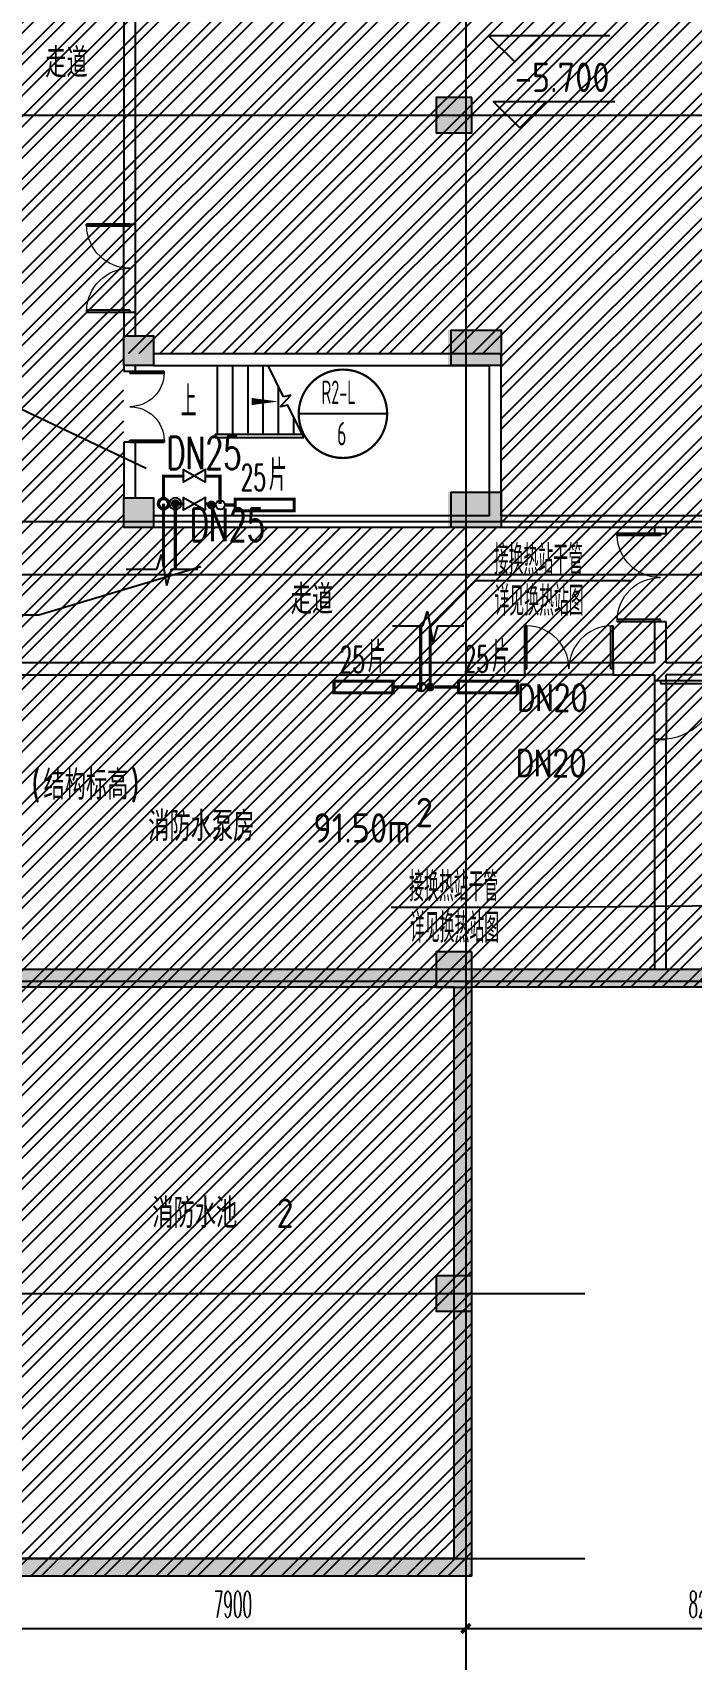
# Model space of a CAD drawing. Extents: x -888467 to -675969, y -675351 to -419232.
# Drawn here: x -852239 to -841063, y -650909 to -623297 of the extents above; entities that cross this region are included whole.
import ezdxf
from ezdxf.enums import TextEntityAlignment as Align

# ---------------------------------------------------------------- set-up
doc = ezdxf.new("R2010")
doc.units = 0
doc.header["$LTSCALE"] = 1000
doc.linetypes.add('CENTER2', pattern=[1.125, 0.75, -0.125, 0.125, -0.125])
doc.linetypes.add('DASH', pattern=[0.35, 0.25, -0.1])
doc.layers.get('0').update_dxf_attribs({"linetype": 'CONTINUOUS'})
doc.layers.get('Defpoints').update_dxf_attribs({"linetype": 'CONTINUOUS'})
for name, color, linetype in [('0-供暖管道管径标注', 4, 'CONTINUOUS'), ('1-标注', 2, 'CONTINUOUS'), ('2-房间名称', 7, 'CONTINUOUS'), ('3-建筑', 7, 'CONTINUOUS'), ('3-淡显', 8, 'CONTINUOUS'), ('DIM_IDEN', 3, 'CONTINUOUS'), ('DOTE', 252, 'CONTINUOUS'), ('PIPE-暖供水', 3, 'CONTINUOUS'), ('PIPE-暖回支管', 4, 'DASH'), ('PIPE-暖回水', 1, 'DASH'), ('TEXT-散热器', 7, 'CONTINUOUS'), ('TEXT-空冷凝水', 4, 'CONTINUOUS'), ('TH-散热器', 4, 'CONTINUOUS'), ('VALVE-暖供水', 7, 'CONTINUOUS'), ('VPIPE-暖供水', 3, 'CONTINUOUS'), ('VPIPE-暖回水', 2, 'DASH'), ('建筑层', 253, 'CONTINUOUS'), ('标注-', 4, 'CONTINUOUS'), ('结构柱子', 253, 'CONTINUOUS')]:
    doc.layers.add(name, color=color, linetype=linetype)
doc.styles.add('_TCH_DIM_T3', font='simplex.shx', dxfattribs={"width": 0.423529, "bigfont": 'gbcbig.shx'})
doc.styles.add('_THVAC_DIM', font='simplex.shx', dxfattribs={"width": 0.8, "height": 3.5, "bigfont": 'gbcbig.shx'})
doc.styles.add('_THVAC_PIPEDN', font='simplex.shx', dxfattribs={"width": 0.7, "height": 4.5, "bigfont": 'gbcbig.shx'})
doc.styles.add('A_DIM', font='simplex.shx', dxfattribs={"width": 0.7, "bigfont": 'gbcbig.shx'})
doc.styles.get("Standard").update_dxf_attribs({"font": 'GBENOR', "bigfont": 'GBCBIG'})
doc.styles.add('设备标注', font='simplex.shx', dxfattribs={"width": 0.705882, "bigfont": 'gbcbig.shx'})
doc.dimstyles.new('_TCH_ARCH&&150', dxfattribs={"dimtxt": 446.25, "dimasz": 150, "dimexe": 375, "dimexo": 450, "dimgap": 189.375, "dimtad": 1, "dimdec": 0, "dimzin": 0, "dimdsep": 46, "dimtxsty": '_TCH_DIM_T3', "dimblk": 'ARCHTICK', "dimcen": 0.09, "dimclrt": 7, "dimazin": 2, "dimtfac": 1, "dimtdec": 0, "dimtix": 1, "dimtmove": 2, "dimatfit": 3, "dimfxl": 1, "dimtolj": 1, "dimtzin": 0, "dimarcsym": 0})

# ---------------------------------------------------------------- blocks, each defined once
blk = doc.blocks.new('$DorLib2D$00000001')
for p, q in [((0.45, 0.975), (0.5, 0.975)), ((0.45, 0), (0.45, 0.975)), ((0.5, 0), (0.5, 0.975)), ((0.5, 0), (0.45, 0))]:
    blk.add_line(p, q)
at = {"lineweight": 13}
blk.add_arc((0.475, 0), 0.975, 91.4693, 180, dxfattribs=at)
blk = doc.blocks.new('$DorLib2D$00000002')
for p, q in [((-0.5, 0), (-0.5, 0.4875)), ((-0.475, 0.4875), (-0.5, 0.4875)), ((-0.475, 0), (-0.475, 0.4875)), ((0.475, 0), (0.475, 0.4875)), ((0.475, 0.4875), (0.5, 0.4875)), ((0.5, 0), (0.5, 0.4875)), ((-0.5, 0), (-0.475, 0)), ((0.5, 0), (0.475, 0))]:
    blk.add_line(p, q)
at = {"lineweight": 13}
for centre, start, end in [((-0.4875, 0), 0, 88.53072), ((0.4875, 0), 91.46928, 180)]:
    blk.add_arc(centre, 0.4875, start, end, dxfattribs=at)
blk = doc.blocks.new('_ArchTick')
at = {"color": 0, "linetype": 'ByBlock', "const_width": 0.4}
blk.add_lwpolyline([(-0.5, -0.5), (0.5, 0.5)], dxfattribs=at)
blk = doc.blocks.new('*D143')
at = {"layer": '3-建筑', "color": 0, "lineweight": -2, "transparency": 16777216}
for p, q in [((-852790, -647085), (-852790, -650760)), ((-844890, -647085), (-844890, -650760)), ((-852790, -650385), (-844890, -650385))]:
    blk.add_line(p, q, dxfattribs=at)
at = {"layer": 'Defpoints', "color": 0, "transparency": 16777216}
for p in [(-852790, -646635), (-844890, -646635), (-844890, -650385)]:
    blk.add_point(p, dxfattribs=at)
at = {"layer": '3-建筑', "color": 0, "lineweight": -2, "transparency": 16777216, "xscale": 150, "yscale": 150, "zscale": 150, "rotation": 180}
blk.add_blockref('_ArchTick', (-852790, -650385), dxfattribs=at)
at = {"layer": '3-建筑', "color": 0, "lineweight": -2, "transparency": 16777216, "xscale": 150, "yscale": 150, "zscale": 150}
blk.add_blockref('_ArchTick', (-844890, -650385), dxfattribs=at)
at = {"layer": '3-建筑', "color": 7, "transparency": 16777216, "insert": (-848840, -649972), "char_height": 446.2, "attachment_point": 5, "style": '_TCH_DIM_T3'}
blk.add_mtext('\\A1;7900', dxfattribs=at)
blk = doc.blocks.new('*D144')
at = {"layer": '3-建筑', "color": 0, "lineweight": -2, "transparency": 16777216}
for p, q in [((-844890, -647085), (-844890, -650760)), ((-836690, -647085), (-836690, -650760)), ((-844890, -650385), (-836690, -650385))]:
    blk.add_line(p, q, dxfattribs=at)
at = {"layer": 'Defpoints', "color": 0, "transparency": 16777216}
for p in [(-844890, -646635), (-836690, -646635), (-836690, -650385)]:
    blk.add_point(p, dxfattribs=at)
at = {"layer": '3-建筑', "color": 0, "lineweight": -2, "transparency": 16777216, "xscale": 150, "yscale": 150, "zscale": 150, "rotation": 180}
blk.add_blockref('_ArchTick', (-844890, -650385), dxfattribs=at)
at = {"layer": '3-建筑', "color": 0, "lineweight": -2, "transparency": 16777216, "xscale": 150, "yscale": 150, "zscale": 150}
blk.add_blockref('_ArchTick', (-836690, -650385), dxfattribs=at)
at = {"layer": '3-建筑', "color": 7, "transparency": 16777216, "insert": (-840790, -649972), "char_height": 446.2, "attachment_point": 5, "style": '_TCH_DIM_T3'}
blk.add_mtext('\\A1;8200', dxfattribs=at)
blk = doc.blocks.new('*D162')
at = {"layer": '3-建筑', "color": 0, "lineweight": -2, "transparency": 16777216}
for p, q in [((-868090, -647085), (-868090, -651960)), ((-729090, -647085), (-729090, -651960)), ((-868090, -651585), (-729090, -651585))]:
    blk.add_line(p, q, dxfattribs=at)
at = {"layer": 'Defpoints', "color": 0, "transparency": 16777216}
for p in [(-868090, -646635), (-729090, -646635), (-729090, -651585)]:
    blk.add_point(p, dxfattribs=at)
at = {"layer": '3-建筑', "color": 0, "lineweight": -2, "transparency": 16777216, "xscale": 150, "yscale": 150, "zscale": 150, "rotation": 180}
blk.add_blockref('_ArchTick', (-868090, -651585), dxfattribs=at)
at = {"layer": '3-建筑', "color": 0, "lineweight": -2, "transparency": 16777216, "xscale": 150, "yscale": 150, "zscale": 150}
blk.add_blockref('_ArchTick', (-729090, -651585), dxfattribs=at)
at = {"layer": '3-建筑', "color": 7, "transparency": 16777216, "insert": (-798590, -651172), "char_height": 446.2, "attachment_point": 5, "style": '_TCH_DIM_T3'}
blk.add_mtext('\\A1;139000', dxfattribs=at)
blk = doc.blocks.new('$VALVE$00000295')
at = {"color": 2}
blk.add_lwpolyline([(-125, 72), (-125, -72), (125, 72), (125, -72), (-125, 72)], dxfattribs=at)
for p in [(-125, 0), (125, 0)]:
    blk.add_point(p, dxfattribs=at)
blk = doc.blocks.new('A$C2B1B7B0A')
at = {"layer": '结构柱子'}
h = blk.add_hatch(color=253, dxfattribs=at)
h.dxf.hatch_style = 1
h.paths.add_polyline_path([(23300, 25100), (22700, 25100), (22700, 24500), (23300, 24500)])
h = blk.add_hatch(color=253, dxfattribs=at)
h.dxf.hatch_style = 1
h.paths.add_polyline_path([(17400, 21050), (17400, 20550), (17900, 20550), (17900, 21050)])
h = blk.add_hatch(color=253, dxfattribs=at)
h.dxf.hatch_style = 1
h.paths.add_polyline_path([(23800, 20550), (22900, 20550), (22900, 21150), (23800, 21150)])
h = blk.add_hatch(color=253, dxfattribs=at)
h.dxf.hatch_style = 1
h.paths.add_polyline_path([(17400, 17800), (17900, 17800), (17900, 18300), (17400, 18300)])
h = blk.add_hatch(color=253, dxfattribs=at)
h.dxf.hatch_style = 1
h.paths.add_polyline_path([(23800, 17800), (22900, 17800), (22900, 18400), (23800, 18400)])
h = blk.add_hatch(color=253, dxfattribs=at)
h.dxf.hatch_style = 1
h.paths.add_polyline_path([(23300, 10600), (22700, 10600), (22700, 10000), (23300, 10000)])
h = blk.add_hatch(color=253, dxfattribs=at)
h.dxf.hatch_style = 1
h.paths.add_polyline_path([(23300, 5100), (22700, 5100), (22700, 4500), (23300, 4500)])
at = {"layer": '结构柱子', "color": 253}
for points in [[(23300, 25100), (22700, 25100), (22700, 24500), (23300, 24500)], [(17900, 20550), (17400, 20550), (17400, 21050), (17900, 21050)], [(23800, 20550), (22950, 20550), (22950, 21150), (23800, 21150)], [(17900, 17800), (17400, 17800), (17400, 18300), (17900, 18300)], [(23800, 17800), (22950, 17800), (22950, 18400), (23800, 18400)], [(23300, 10600), (22700, 10600), (22700, 10000), (23300, 10000)], [(23300, 5100), (22700, 5100), (22700, 4500), (23300, 4500)]]:
    blk.add_lwpolyline(points, close=True, dxfattribs=at)

msp = doc.modelspace()

# ---------------------------------------------------------------- hatches: boundary and pattern name
at = {"layer": '3-淡显'}
h = msp.add_hatch(color=256, dxfattribs=at)
h.dxf.hatch_style = 1
h.paths.add_polyline_path([(-844790.4, -624396.6), (-845390.4, -624396.6), (-845390.4, -624996.6), (-844790.4, -624996.6)])
h = msp.add_hatch(color=256, dxfattribs=at)
h.dxf.hatch_style = 1
h.paths.add_polyline_path([(-850690.4, -628446.6), (-850690.4, -628946.6), (-850190.4, -628946.6), (-850190.4, -628446.6)])
for points in [[(-850690.4, -628946.6), (-850190.4, -628946.6), (-850190.4, -628446.6), (-850690.4, -628446.6)], [(-850690.4, -631696.6), (-850190.4, -631696.6), (-850190.4, -631196.6), (-850690.4, -631196.6)], [(-844923.7, -639396.6), (-844890.4, -639196.6), (-852790.4, -639196.6), (-852790.4, -639396.6), (-852690.4, -639496.6), (-845090.4, -639496.6)], [(-841590.4, -639496.6), (-841590.4, -639196.6), (-844890.4, -639196.6), (-844923.7, -639396.6), (-844790.4, -639496.6)], [(-838915.4, -639296.6), (-839040.4, -639196.6), (-841590.4, -639196.6), (-841590.4, -639496.6), (-838915.4, -639496.6)], [(-845090.4, -649196.6), (-844790.4, -649496.6), (-844790.4, -639496.6), (-844923.7, -639396.6), (-845090.4, -639496.6)], [(-844790.4, -649496.6), (-845090.4, -649196.6), (-863340.4, -649196.6), (-863473.7, -649296.6), (-863490.4, -649496.6)]]:
    msp.add_hatch(color=256, dxfattribs=at).paths.add_polyline_path(points)
h = msp.add_hatch(color=256, dxfattribs=at)
h.dxf.hatch_style = 1
h.paths.add_polyline_path([(-844290.5, -628946.6), (-845140.5, -628946.6), (-845140.5, -628346.6), (-844290.5, -628346.6)])
h = msp.add_hatch(color=256, dxfattribs=at)
h.dxf.hatch_style = 1
h.paths.add_polyline_path([(-850690.4, -631696.6), (-850190.4, -631696.6), (-850190.4, -631196.6), (-850690.4, -631196.6)])
h = msp.add_hatch(color=256, dxfattribs=at)
h.dxf.hatch_style = 1
h.paths.add_polyline_path([(-844290.4, -631696.6), (-845140.4, -631696.6), (-845140.4, -631096.6), (-844290.4, -631096.6)])
h = msp.add_hatch(color=256, dxfattribs=at)
h.dxf.hatch_style = 1
h.paths.add_polyline_path([(-844790.4, -638896.6), (-845390.4, -638896.6), (-845390.4, -639496.6), (-844790.4, -639496.6)])
h = msp.add_hatch(color=256, dxfattribs=at)
h.dxf.hatch_style = 1
h.paths.add_polyline_path([(-844790.4, -644396.5), (-845390.4, -644396.5), (-845390.4, -644996.5), (-844790.4, -644996.5)])
at = {"layer": 'VPIPE-暖回水', "linetype": 'DASH'}
for points in [[(-849743.2, -631293.9), (-849744.8, -631278.4), (-849749.6, -631263.4), (-849757.5, -631249.9), (-849768, -631238.2), (-849780.7, -631229), (-849795, -631222.6), (-849810.3, -631219.4), (-849826, -631219.4), (-849841.3, -631222.6), (-849855.7, -631229), (-849868.3, -631238.2), (-849878.8, -631249.9), (-849886.7, -631263.4), (-849891.5, -631278.4), (-849893.2, -631293.9), (-849891.5, -631309.5), (-849886.7, -631324.5), (-849878.8, -631338), (-849868.3, -631349.7), (-849855.7, -631358.9), (-849841.3, -631365.3), (-849826, -631368.5), (-849810.3, -631368.5), (-849795, -631365.3), (-849780.7, -631358.9), (-849768, -631349.7), (-849757.5, -631338), (-849749.6, -631324.5), (-849744.8, -631309.5)], [(-849204.3, -631240.6), (-849188.7, -631242.2), (-849173.8, -631247.1), (-849160.2, -631254.9), (-849148.5, -631265.4), (-849139.3, -631278.1), (-849132.9, -631292.4), (-849129.7, -631307.8), (-849129.7, -631323.4), (-849132.9, -631338.8), (-849139.3, -631353.1), (-849148.5, -631365.8), (-849160.2, -631376.3), (-849173.8, -631384.1), (-849188.7, -631389), (-849204.3, -631390.6), (-849219.9, -631389), (-849234.8, -631384.1), (-849248.4, -631376.3), (-849260, -631365.8), (-849269.2, -631353.1), (-849275.6, -631338.8), (-849278.9, -631323.4), (-849278.9, -631307.8), (-849275.6, -631292.4), (-849269.2, -631278.1), (-849260, -631265.4), (-849248.4, -631254.9), (-849234.8, -631247.1), (-849219.9, -631242.2)], [(-845495.3, -634329.6), (-845510.9, -634331.3), (-845525.8, -634336.1), (-845539.4, -634344), (-845551, -634354.5), (-845560.3, -634367.1), (-845566.6, -634381.5), (-845569.9, -634396.8), (-845569.9, -634412.5), (-845566.6, -634427.8), (-845560.3, -634442.1), (-845551, -634454.8), (-845539.4, -634465.3), (-845525.8, -634473.2), (-845510.9, -634478), (-845495.3, -634479.6), (-845479.7, -634478), (-845464.8, -634473.2), (-845451.2, -634465.3), (-845439.6, -634454.8), (-845430.3, -634442.1), (-845424, -634427.8), (-845420.7, -634412.5), (-845420.7, -634396.8), (-845424, -634381.5), (-845430.3, -634367.1), (-845439.6, -634354.5), (-845451.2, -634344), (-845464.8, -634336.1), (-845479.7, -634331.3)]]:
    msp.add_hatch(color=256, dxfattribs=at).paths.add_polyline_path(points)
at = {"layer": '建筑层'}
h = msp.add_hatch(dxfattribs=at)
h.set_pattern_fill('金属', color=253, scale=150)
h.set_pattern_definition([(45, (-2314792.5, -1671847.72), (-265.16504, 265.16504), []), (45, (-2314615.73, -1671847.72), (-265.16504, 265.16504), [])])
h.paths.add_polyline_path([(-868090.4, -649496.6), (-844790.4, -649496.6), (-844790.4, -639496.6), (-839040.4, -639496.6), (-839040.4, -613746.6), (-836790.4, -613746.6), (-836790.4, -606096.6), (-824740.4, -606096.6), (-824740.4, -607096.6), (-812490.4, -607096.6), (-812490.4, -602996.6), (-819340.4, -602996.6), (-819340.4, -594614.9), (-826602.6, -594614.9), (-826402.5, -594750.9), (-826117.7, -594975.6), (-825921.1, -595155.9), (-825689.2, -595401.1), (-825498.5, -595635.8), (-825320.1, -595891), (-825150.3, -596178), (-824981.5, -596528.2), (-824864.5, -596834.7), (-824690.4, -597092.7), (-824717.4, -597391.1), (-824690.4, -597546.6), (-824660.1, -597787.5), (-824640.4, -597967.7), (-824640.7, -598142.7), (-824640.4, -598196.6), (-824640.4, -602996.6), (-868090.4, -602996.6)])
h.paths.add_polyline_path([(-844290.4, -631696.6), (-850690.4, -631696.6), (-850690.4, -628746.6), (-844290.4, -628746.6)], flags=16)
h.paths.add_polyline_path([(-844290.4, -610796.6), (-850690.4, -610796.6), (-850690.4, -613746.6), (-844290.4, -613746.6)], flags=16)

# ---------------------------------------------------------------- linework, layer by layer
at = {"layer": '1-标注'}
for p, q in [((-850130.8, -632403.9), (-850051.8, -632153)), ((-850051.8, -632153), (-849965.4, -632682.6)), ((-850649.6, -632403.9), (-850130.8, -632403.9)), ((-849886.4, -632403.9), (-849965.4, -632682.6)), ((-849886.4, -632403.9), (-849435.6, -632403.9)), ((-845617.5, -633366.5), (-845538.5, -633115.6)), ((-845538.5, -633115.6), (-845452.1, -633645.2)), ((-846136.3, -633366.5), (-845617.5, -633366.5)), ((-845373.1, -633366.5), (-845452.1, -633645.2)), ((-845373.1, -633366.5), (-844922.3, -633366.5))]:
    msp.add_line(p, q, dxfattribs=at)
at = {"layer": '2-房间名称'}
for p, q in [((-844059, -623796.2), (-844509, -623346.2)), ((-844509, -623346.2), (-842449, -623346.2)), ((-844059, -623796.2), (-843609, -623346.2)), ((-843974.5, -624914.2), (-844424.5, -624464.2)), ((-844424.5, -624464.2), (-842364.5, -624464.2)), ((-843974.5, -624914.2), (-843524.5, -624464.2))]:
    msp.add_line(p, q, dxfattribs=at)
at = {"layer": '3-建筑'}
for p, q in [((-850690.4, -615946.6), (-850690.4, -626546.6)), ((-850490.4, -626546.6), (-850490.4, -615946.6)), ((-850690.4, -626546.6), (-850490.4, -626546.6)), ((-850690.4, -628046.6), (-850690.4, -626546.6)), ((-850490.4, -628046.6), (-850490.4, -626546.6)), ((-850490.4, -628046.6), (-850690.4, -628046.6)), ((-850690.4, -628046.6), (-850690.4, -628446.6)), ((-850490.4, -628446.6), (-850490.4, -628046.6)), ((-850690.4, -628946.6), (-850690.4, -629046.6)), ((-850490.4, -629046.6), (-850490.4, -628946.6)), ((-850190.4, -628746.6), (-844290.4, -628746.6)), ((-850190.4, -628946.6), (-844490.4, -628946.6)), ((-849110.4, -628946.6), (-848241.7, -628946.6)), ((-849110.4, -628946.6), (-849110.4, -630111.6)), ((-848850.4, -628946.6), (-848850.4, -630111.6)), ((-848590.4, -628946.6), (-848590.4, -630111.6)), ((-848330.4, -628946.6), (-848330.4, -630111.6)), ((-847980, -629478.5), (-848241.7, -628946.6)), ((-844490.4, -631496.6), (-844490.4, -628946.6)), ((-844290.4, -631496.6), (-844290.4, -628746.6)), ((-850690.4, -629046.6), (-850490.4, -629046.6)), ((-848070.4, -629294.8), (-848070.4, -630111.6)), ((-848042, -629648), (-847855.8, -629453.9)), ((-847855.8, -629453.9), (-847980, -629478.5)), ((-847909.5, -629621.8), (-848042, -629648)), ((-847639.1, -630171.6), (-847909.5, -629621.8)), ((-847810.4, -629823.3), (-847810.4, -630111.6)), ((-849140.4, -630111.6), (-847668.6, -630111.6)), ((-849140.4, -630111.6), (-849140.4, -630171.6)), ((-850490.4, -630246.6), (-850690.4, -630246.6)), ((-850690.4, -630246.6), (-850690.4, -631196.6)), ((-850490.4, -631196.6), (-850490.4, -630246.6)), ((-849140.4, -630171.6), (-847639.1, -630171.6)), ((-849110.4, -630171.6), (-847639.1, -630171.6)), ((-844490.4, -631496.6), (-850190.4, -631496.6)), ((-841590.4, -631496.6), (-844290.4, -631496.6)), ((-839040.4, -631496.6), (-841590.4, -631496.6)), ((-844390.4, -631696.6), (-850190.4, -631696.6)), ((-841590.4, -631696.6), (-844390.4, -631696.6)), ((-841690.4, -631696.6), (-841690.4, -631796.6)), ((-839040.4, -631696.6), (-841590.4, -631696.6)), ((-841490.4, -631796.6), (-841490.4, -631696.6)), ((-841690.4, -631796.6), (-841490.4, -631796.6)), ((-841490.4, -633296.6), (-841690.4, -633296.6)), ((-841690.4, -633296.6), (-841690.4, -633996.6)), ((-841490.4, -633996.6), (-841490.4, -633296.6)), ((-843890.4, -633996.6), (-858390.4, -633996.6)), ((-858390.4, -634196.6), (-843890.4, -634196.6)), ((-843890.4, -634196.6), (-843890.4, -633996.6)), ((-842390.4, -633996.6), (-843890.4, -633996.6)), ((-842390.4, -634196.6), (-843890.4, -634196.6)), ((-841690.4, -633996.6), (-842390.4, -633996.6)), ((-842390.4, -633996.6), (-842390.4, -634196.6)), ((-842390.4, -634196.6), (-841690.4, -634196.6)), ((-841690.4, -634196.6), (-841690.4, -634296.6)), ((-839040.4, -633996.6), (-841490.4, -633996.6)), ((-841490.4, -634296.6), (-841490.4, -634196.6)), ((-839040.4, -634196.6), (-841490.4, -634196.6)), ((-841690.4, -634296.6), (-841490.4, -634296.6)), ((-841690.4, -634296.6), (-841690.4, -635296.6)), ((-841490.4, -634296.6), (-841490.4, -635296.6)), ((-841490.4, -635296.6), (-841690.4, -635296.6)), ((-841690.4, -635296.6), (-841690.4, -639196.6)), ((-841490.4, -639196.6), (-841490.4, -635296.6)), ((-844890.4, -639196.6), (-852790.4, -639196.6)), ((-841590.4, -639196.6), (-844890.4, -639196.6)), ((-839040.4, -639196.6), (-841590.4, -639196.6)), ((-845090.4, -639496.6), (-852690.4, -639496.6)), ((-845090.4, -649196.6), (-845090.4, -639496.6)), ((-841590.4, -639496.6), (-844790.4, -639496.6)), ((-844790.4, -649496.6), (-844790.4, -639496.6)), ((-838915.4, -639496.6), (-841590.4, -639496.6)), ((-844890.4, -646634.5), (-844890.4, -652634.5)), ((-845090.4, -649196.6), (-863340.4, -649196.6)), ((-844790.4, -649496.6), (-863490.4, -649496.6))]:
    msp.add_line(p, q, dxfattribs=at)
msp.add_lwpolyline([(-849240.4, -629559.1, 0, 0, 0), (-848070.4, -629559.1, 0, 120, 0), (-848520.4, -629559.1, 0, 0, 0)], format="xyseb", dxfattribs=at)
at = {"layer": '3-淡显'}
for p, q in [((-844790.4, -624396.6), (-845390.4, -624396.6)), ((-845390.4, -624396.6), (-845390.4, -624996.6)), ((-844790.4, -624996.6), (-844790.4, -624396.6)), ((-845390.4, -624996.6), (-844790.4, -624996.6)), ((-850690.4, -628946.6), (-850690.4, -628446.6)), ((-850690.4, -628446.6), (-850190.4, -628446.6)), ((-850190.4, -628446.6), (-850190.4, -628946.6)), ((-845140.5, -628946.6), (-845140.5, -628346.6)), ((-845140.5, -628346.6), (-844290.5, -628346.6)), ((-844290.5, -628346.6), (-844290.5, -628946.6)), ((-850190.4, -628946.6), (-850690.4, -628946.6)), ((-844290.5, -628946.6), (-845140.5, -628946.6)), ((-850690.4, -631696.6), (-850690.4, -631196.6)), ((-850690.4, -631196.6), (-850190.4, -631196.6)), ((-850190.4, -631196.6), (-850190.4, -631696.6)), ((-845140.4, -631696.6), (-845140.4, -631096.6)), ((-845140.4, -631096.6), (-844290.4, -631096.6)), ((-844290.4, -631096.6), (-844290.4, -631696.6)), ((-850190.4, -631696.6), (-850690.4, -631696.6)), ((-844290.4, -631696.6), (-845140.4, -631696.6)), ((-844790.4, -638896.6), (-845390.4, -638896.6)), ((-845390.4, -638896.6), (-845390.4, -639496.6)), ((-844790.4, -639496.6), (-844790.4, -638896.6)), ((-845390.4, -639496.6), (-844790.4, -639496.6)), ((-844790.4, -644396.5), (-845390.4, -644396.5)), ((-845390.4, -644396.5), (-845390.4, -644996.5)), ((-844790.4, -644996.5), (-844790.4, -644396.5)), ((-845390.4, -644996.5), (-844790.4, -644996.5))]:
    msp.add_line(p, q, dxfattribs=at)
at = {"layer": 'DIM_IDEN'}
msp.add_line((-846224.5, -629767.2), (-847724.5, -629767.2), dxfattribs=at)
at = {"layer": 'DIM_IDEN', "const_width": 37.5}
msp.add_lwpolyline([(-846224.5, -629767.2, 1), (-847724.5, -629767.2, 1)], format="xyb", close=True, dxfattribs=at)
at = {"layer": 'DIM_IDEN'}
for points in [[(-849918.4, -631293.9, 1), (-850117.9, -631293.9, 1)], [(-849718.4, -631293.9, 1), (-849917.9, -631293.9, 1)]]:
    msp.add_lwpolyline(points, format="xyb", close=True, dxfattribs=at)
at = {"layer": 'DOTE', "color": 251}
for p, q in [((-844890.4, -598065.9), (-844890.4, -651314.5)), ((-872297.5, -624696.6), (-724690.4, -624696.6)), ((-872297.5, -631596.6), (-724690.4, -631596.6)), ((-872297.5, -632496.6), (-724690.4, -632496.6)), ((-872297.5, -639396.6), (-724690.4, -639396.6)), ((-872297.5, -644696.6), (-842871.3, -644696.6)), ((-872297.5, -649196.6), (-842871.3, -649196.6))]:
    msp.add_line(p, q, dxfattribs=at)
at = {"layer": 'PIPE-暖供水', "linetype": 'Continuous', "const_width": 52.5}
for points in [[(-849818.2, -631293.9), (-849818.2, -632403.9)], [(-849818.2, -631293.9), (-849679.8, -631293.9)], [(-849304.3, -631293.9), (-849252.7, -631293.9)], [(-845495.3, -634404.6), (-845495.3, -633380.4)]]:
    msp.add_lwpolyline(points, dxfattribs=at)
at = {"layer": 'PIPE-暖回支管', "linetype": 'DASH', "const_width": 52.5}
for points in [[(-848977.8, -631315.6), (-848802.1, -631315.6)], [(-845720.7, -634404.6), (-846125.3, -634404.6)], [(-845420.3, -634404.6), (-845015.7, -634404.6)]]:
    msp.add_lwpolyline(points, dxfattribs=at)
at = {"layer": 'PIPE-暖回水', "linetype": 'DASH', "const_width": 52.5}
for points in [[(-850018.2, -631194.2), (-850018.2, -630827.6), (-849679.8, -630827.6)], [(-849304.3, -630827.6), (-849059.9, -630827.6), (-849059.9, -631297.9)], [(-850018.2, -631293.9), (-850018.2, -632359.2)], [(-845655.7, -634479), (-845655.7, -633380.4)]]:
    msp.add_lwpolyline(points, dxfattribs=at)
at = {"layer": 'TH-散热器', "const_width": 52.5}
for points in [[(-848802.1, -631415.6), (-847802.1, -631415.6), (-847802.1, -631215.6), (-848802.1, -631215.6)], [(-846125.3, -634304.6), (-847125.3, -634304.6), (-847125.3, -634504.6), (-846125.3, -634504.6)], [(-845015.7, -634504.6), (-844015.7, -634504.6), (-844015.7, -634304.6), (-845015.7, -634304.6)]]:
    msp.add_lwpolyline(points, close=True, dxfattribs=at)
at = {"layer": 'VPIPE-暖供水', "linetype": 'Continuous'}
for centre in [(-850018.2, -631293.9), (-849053.9, -631315.6), (-845645.7, -634404.6)]:
    msp.add_circle(centre, 75, dxfattribs=at)
at = {"layer": '标注-', "color": 2}
for p, q in [((-850311.4, -630696.9), (-853953.4, -628971.7)), ((-849387.3, -632366.9), (-852131.5, -633185.2)), ((-845491, -633381.8), (-844722.4, -632595.8)), ((-844722.4, -632595.8), (-842071.9, -632595.8)), ((-852131.5, -633185.2), (-854782, -633185.2)), ((-840076, -638117.8), (-843506.6, -638144.2)), ((-843506.6, -638144.2), (-846157, -638144.2))]:
    msp.add_line(p, q, dxfattribs=at)

# ---------------------------------------------------------------- block references
msp.add_blockref('A$C2B1B7B0A', (-868090.4, -649496.6))
at = {"layer": '3-建筑'}
for name, p, xscale, yscale, zscale, rotation in [('$DorLib2D$00000002', (-850590.4, -627296.6), -1500, 1500, 200, 89.9999999999331), ('$DorLib2D$00000002', (-850590.4, -629646.6), 1200, -1200, 200.0000000010477, 89.99999999993452), ('$DorLib2D$00000002', (-841590.4, -632546.6), 1500, -1500, 200.0000000010477, 270), ('$DorLib2D$00000002', (-843140.4, -634096.6), -1500, -1500, 200.0000000010477, 180), ('$DorLib2D$00000001', (-841590.4, -634796.6), -1000, 1000, 200.0000000010477, 270)]:
    msp.add_blockref(name, p, dxfattribs=dict(at, xscale=xscale, yscale=yscale, zscale=zscale, rotation=rotation))
at = {"layer": 'VALVE-暖供水', "xscale": 1.5, "yscale": 1.5, "zscale": 1.5, "rotation": 180.0000000252709}
for p in [(-849492, -630822), (-849492, -631293.9)]:
    msp.add_blockref('$VALVE$00000295', p, dxfattribs=at)

# ---------------------------------------------------------------- texts
at = {"layer": '0-供暖管道管径标注', "color": 251, "style": '设备标注', "width": 0.65}
for p in [(-849968.1, -630705.9), (-849568.2, -631927.6)]:
    msp.add_text('DN25', height=550, dxfattribs=at).set_placement(p)
at = {"layer": '2-房间名称'}
for s, p in [('走道', (-852023.4, -624060.5)), ('-5.700', (-844059.5, -624306.7)), ('走道', (-847861, -633168.3)), ('(', (-852263.5, -636316.7)), ('结构标高', (-852053.5, -636316.7)), (')', (-850579, -636316.7)), ('消防水泵房', (-850277.2, -637019)), ('2', (-845738, -636785)), ('91.50m', (-847478, -637047.5)), ('消防水池', (-850209.2, -643585.5)), ('2', (-848102.8, -643585.5))]:
    msp.add_text(s, height=500, dxfattribs=at).set_placement(p)
at = {"layer": '3-建筑', "style": 'A_DIM', "width": 0.7}
msp.add_text('上', height=525, dxfattribs=at).set_placement((-849724.9, -629821.6))
at = {"layer": 'DIM_IDEN'}
for s, width, p, p2 in [('R2-L', 0.634095, (-847337.8, -629601.3), (-846756.6, -629601.3)), ('6', 0.791125, (-847073.3, -630304), (-846915.2, -630304))]:
    msp.add_text(s, height=400, dxfattribs=dict(at, width=width)).set_placement(p, p2, align=Align.FIT)
at = {"layer": 'TEXT-散热器', "style": '_THVAC_DIM'}
for s, height, width, p in [('25', 446.25, 0.564706, (-848709.9, -631071.5, -900)), ('片', 525, 0.8, (-848229.9, -631071.5, -900)), ('25', 446.25, 0.564706, (-847033.1, -634160.5, -900)), ('片', 525, 0.8, (-846553.1, -634160.5, -900)), ('25', 446.25, 0.564706, (-844926.2, -634153.7, 1700)), ('片', 525, 0.8, (-844446.2, -634153.7, 1700))]:
    msp.add_text(s, height=height, dxfattribs=dict(at, width=width)).set_placement(p)
at = {"layer": 'TEXT-空冷凝水', "color": 251, "linetype": 'CENTER2', "style": '_THVAC_PIPEDN', "width": 0.752941}
for p in [(-844018.7, -634810), (-844040.8, -635915.9)]:
    msp.add_text('DN20', height=446.25, dxfattribs=at).set_placement(p)
at = {"layer": '标注-', "color": 2, "style": '设备标注', "width": 0.7}
for s, p in [('接换热站干管', (-844415.4, -632495.8)), ('详见换热站图', (-844403, -633195.8)), ('接换热站干管', (-845850.1, -638044.2)), ('详见换热站图', (-845837.7, -638744.2))]:
    msp.add_text(s, height=500, dxfattribs=at).set_placement(p)

# ---------------------------------------------------------------- dimensions: what is measured, and where the dimension line sits
at = {"layer": '3-建筑'}
for p1, p2, distance, picture, middle in [((-868090.4, -646634.5), (-729090.4, -646634.5), -4950, '*D162', (-798590.4, -651172)), ((-852790.4, -646634.5), (-844890.4, -646634.5), -3750, '*D143', (-848840.4, -649972)), ((-844890.4, -646634.5), (-836690.4, -646634.5), -3750, '*D144', (-840790.4, -649972))]:
    dim = msp.add_aligned_dim(p1=p1, p2=p2, distance=distance, dimstyle='_TCH_ARCH&&150', dxfattribs=at)
    dim.commit()
    dim.dimension.update_dxf_attribs({"geometry": picture, "text_midpoint": middle})

doc.saveas('drawing.dxf')
